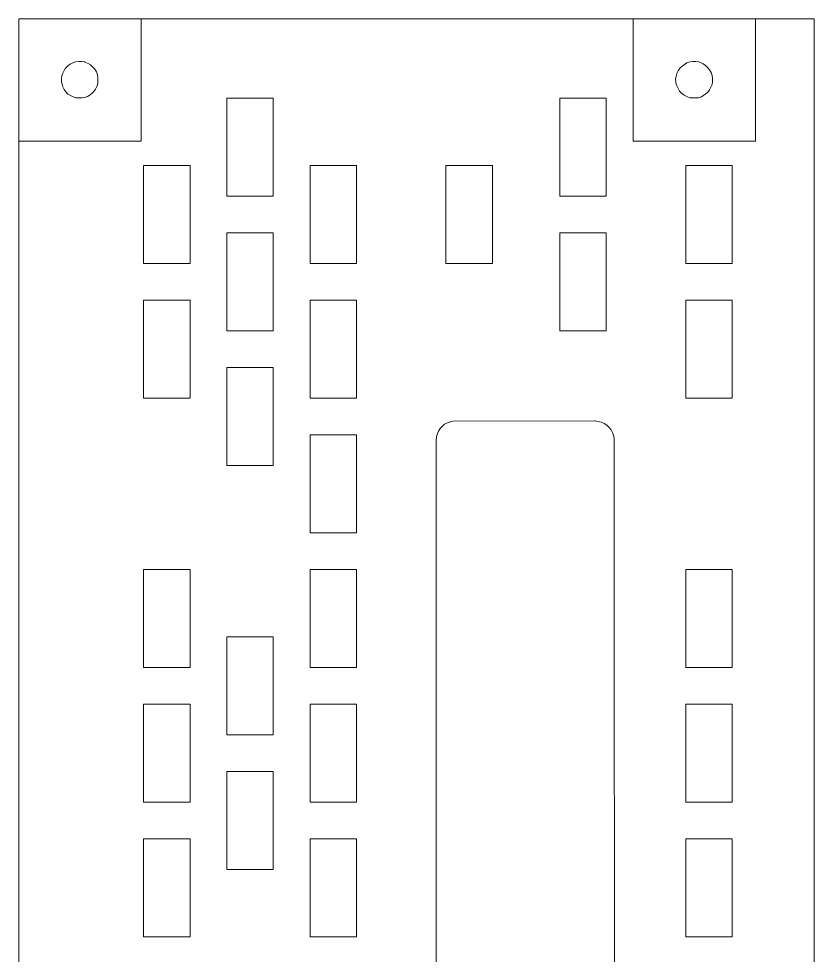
# Model space of a CAD drawing. Header units: millimetres. Extents: x -38 to 1265, y -860 to -429.
# Drawn here: x 420.5 to 485.5, y -596.7 to -520.2 of the extents above; entities that cross this region are included whole.
import ezdxf

# ---------------------------------------------------------------- set-up
doc = ezdxf.new("R2010")
doc.units = ezdxf.units.MM
doc.header["$MEASUREMENT"] = 0
doc.layers.add('layer 1', color=7, linetype='Continuous')

msp = doc.modelspace()

# ---------------------------------------------------------------- linework, layer by layer
at = {"layer": 'layer 1', "color": 230, "lineweight": 9}
for points in [[(430.5125, -520.2375), (430.5125, -520.2375), (420.5125, -520.2375), (420.5125, -520.2375), (420.5125, -520.2375), (420.5125, -530.2375), (420.5125, -530.2375), (420.5125, -530.2375), (430.5125, -530.2375), (430.5125, -530.2375), (430.5125, -530.2375), (430.5125, -520.2375), (430.5125, -520.2375)], [(470.7125, -530.2375), (470.7125, -530.2375), (480.7125, -530.2375), (480.7125, -530.2375), (480.7125, -530.2375), (480.7125, -520.2375), (480.7125, -520.2375), (480.7125, -520.2375), (470.7125, -520.2375), (470.7125, -520.2375), (470.7125, -520.2375), (470.7125, -530.2375), (470.7125, -530.2375)]]:
    msp.add_open_spline(points, degree=3, knots=[0, 0, 0, 0, 0.25, 0.25, 0.25, 0.5, 0.5, 0.5, 0.75, 0.75, 0.75, 1, 1, 1, 1], dxfattribs=at)
at = {"layer": 'layer 1', "color": 250, "lineweight": 9}
for points, knots in [([(420.5125, -750.2375), (420.5125, -750.2375), (485.5125, -750.2375), (485.5125, -750.2375), (485.5125, -750.2375), (485.5125, -520.2375), (485.5125, -520.2375), (485.5125, -520.2375), (420.5125, -520.2375), (420.5125, -520.2375), (420.5125, -520.2375), (420.5125, -750.2375), (420.5125, -750.2375)], [0, 0, 0, 0, 0.25, 0.25, 0.25, 0.5, 0.5, 0.5, 0.75, 0.75, 0.75, 1, 1, 1, 1]), ([(425.8875, -523.7625), (425.8875, -523.7625), (425.6625, -523.7375), (425.6625, -523.7375), (425.6625, -523.7375), (425.4125, -523.7375), (425.4125, -523.7375), (425.4125, -523.7375), (425.1625, -523.7625), (425.1625, -523.7625), (425.1625, -523.7625), (424.9375, -523.8375), (424.9375, -523.8375), (424.9375, -523.8375), (424.7125, -523.9375), (424.7125, -523.9375), (424.7125, -523.9375), (424.5125, -524.0875), (424.5125, -524.0875), (424.5125, -524.0875), (424.3375, -524.2625), (424.3375, -524.2625), (424.3375, -524.2625), (424.2125, -524.4625), (424.2125, -524.4625), (424.2125, -524.4625), (424.1125, -524.6875), (424.1125, -524.6875), (424.1125, -524.6875), (424.0375, -524.9125), (424.0375, -524.9125), (424.0375, -524.9125), (424.0125, -525.1625), (424.0125, -525.1625), (424.0125, -525.1625), (424.0125, -525.4125), (424.0125, -525.4125), (424.0125, -525.4125), (424.0625, -525.5875), (424.0625, -525.5875), (424.0625, -525.5875), (424.1125, -525.7875), (424.1125, -525.7875), (424.1125, -525.7875), (424.2125, -526.0125), (424.2125, -526.0125), (424.2125, -526.0125), (424.3625, -526.2125), (424.3625, -526.2125), (424.3625, -526.2125), (424.5375, -526.3875), (424.5375, -526.3875), (424.5375, -526.3875), (424.7375, -526.5125), (424.7375, -526.5125), (424.7375, -526.5125), (424.9625, -526.6125), (424.9625, -526.6125), (424.9625, -526.6125), (425.1875, -526.6875), (425.1875, -526.6875), (425.1875, -526.6875), (425.4375, -526.7125), (425.4375, -526.7125), (425.4375, -526.7125), (425.6875, -526.7125), (425.6875, -526.7125), (425.6875, -526.7125), (425.9125, -526.6625), (425.9125, -526.6625), (425.9125, -526.6625), (426.1375, -526.5875), (426.1375, -526.5875), (426.1375, -526.5875), (426.3625, -526.4625), (426.3625, -526.4625), (426.3625, -526.4625), (426.5125, -526.3125), (426.5125, -526.3125), (426.5125, -526.3125), (426.6625, -526.1875), (426.6625, -526.1875), (426.6625, -526.1875), (426.7875, -525.9875), (426.7875, -525.9875), (426.7875, -525.9875), (426.8875, -525.7625), (426.8875, -525.7625), (426.8875, -525.7625), (426.9625, -525.5375), (426.9625, -525.5375), (426.9625, -525.5375), (426.9875, -525.2875), (426.9875, -525.2875), (426.9875, -525.2875), (426.9875, -525.0375), (426.9875, -525.0375), (426.9875, -525.0375), (426.9375, -524.8125), (426.9375, -524.8125), (426.9375, -524.8125), (426.8625, -524.5875), (426.8625, -524.5875), (426.8625, -524.5875), (426.7375, -524.3625), (426.7375, -524.3625), (426.7375, -524.3625), (426.5625, -524.1875), (426.5625, -524.1875), (426.5625, -524.1875), (426.3875, -524.0125), (426.3875, -524.0125), (426.3875, -524.0125), (426.1875, -523.8875), (426.1875, -523.8875), (426.1875, -523.8875), (426.0375, -523.8375), (426.0375, -523.8375), (426.0375, -523.8375), (425.9125, -523.7875), (425.9125, -523.7875), (425.9125, -523.7875), (425.8875, -523.7625), (425.8875, -523.7625)], [0, 0, 0, 0, 0.0243902, 0.0243902, 0.0243902, 0.0487805, 0.0487805, 0.0487805, 0.0731707, 0.0731707, 0.0731707, 0.097561, 0.097561, 0.097561, 0.1219512, 0.1219512, 0.1219512, 0.1463415, 0.1463415, 0.1463415, 0.1707317, 0.1707317, 0.1707317, 0.195122, 0.195122, 0.195122, 0.2195122, 0.2195122, 0.2195122, 0.2439024, 0.2439024, 0.2439024, 0.2682927, 0.2682927, 0.2682927, 0.2926829, 0.2926829, 0.2926829, 0.3170732, 0.3170732, 0.3170732, 0.3414634, 0.3414634, 0.3414634, 0.3658537, 0.3658537, 0.3658537, 0.3902439, 0.3902439, 0.3902439, 0.4146341, 0.4146341, 0.4146341, 0.4390244, 0.4390244, 0.4390244, 0.4634146, 0.4634146, 0.4634146, 0.4878049, 0.4878049, 0.4878049, 0.5121951, 0.5121951, 0.5121951, 0.5365854, 0.5365854, 0.5365854, 0.5609756, 0.5609756, 0.5609756, 0.5853659, 0.5853659, 0.5853659, 0.6097561, 0.6097561, 0.6097561, 0.6341463, 0.6341463, 0.6341463, 0.6585366, 0.6585366, 0.6585366, 0.6829268, 0.6829268, 0.6829268, 0.7073171, 0.7073171, 0.7073171, 0.7317073, 0.7317073, 0.7317073, 0.7560976, 0.7560976, 0.7560976, 0.7804878, 0.7804878, 0.7804878, 0.804878, 0.804878, 0.804878, 0.8292683, 0.8292683, 0.8292683, 0.8536585, 0.8536585, 0.8536585, 0.8780488, 0.8780488, 0.8780488, 0.902439, 0.902439, 0.902439, 0.9268293, 0.9268293, 0.9268293, 0.9512195, 0.9512195, 0.9512195, 0.9756098, 0.9756098, 0.9756098, 1, 1, 1, 1]), ([(474.2125, -525.4125), (474.2125, -525.4125), (474.1875, -525.1875), (474.1875, -525.1875), (474.1875, -525.1875), (474.2375, -524.9375), (474.2375, -524.9375), (474.2375, -524.9375), (474.2875, -524.7125), (474.2875, -524.7125), (474.2875, -524.7125), (474.3875, -524.4875), (474.3875, -524.4875), (474.3875, -524.4875), (474.5375, -524.2875), (474.5375, -524.2875), (474.5375, -524.2875), (474.7125, -524.1125), (474.7125, -524.1125), (474.7125, -524.1125), (474.9125, -523.9625), (474.9125, -523.9625), (474.9125, -523.9625), (475.1125, -523.8375), (475.1125, -523.8375), (475.1125, -523.8375), (475.3375, -523.7625), (475.3375, -523.7625), (475.3375, -523.7625), (475.5875, -523.7375), (475.5875, -523.7375), (475.5875, -523.7375), (475.8375, -523.7375), (475.8375, -523.7375), (475.8375, -523.7375), (476.0875, -523.7625), (476.0875, -523.7625), (476.0875, -523.7625), (476.2625, -523.8375), (476.2625, -523.8375), (476.2625, -523.8375), (476.4375, -523.9125), (476.4375, -523.9125), (476.4375, -523.9125), (476.6375, -524.0625), (476.6375, -524.0625), (476.6375, -524.0625), (476.8125, -524.2375), (476.8125, -524.2375), (476.8125, -524.2375), (476.9625, -524.4125), (476.9625, -524.4125), (476.9625, -524.4125), (477.0875, -524.6375), (477.0875, -524.6375), (477.0875, -524.6375), (477.1625, -524.8625), (477.1625, -524.8625), (477.1625, -524.8625), (477.1875, -525.1125), (477.1875, -525.1125), (477.1875, -525.1125), (477.1875, -525.3625), (477.1875, -525.3625), (477.1875, -525.3625), (477.1625, -525.6125), (477.1625, -525.6125), (477.1625, -525.6125), (477.0625, -525.8375), (477.0625, -525.8375), (477.0625, -525.8375), (476.9625, -526.0375), (476.9625, -526.0375), (476.9625, -526.0375), (476.8125, -526.2375), (476.8125, -526.2375), (476.8125, -526.2375), (476.6625, -526.3625), (476.6625, -526.3625), (476.6625, -526.3625), (476.4875, -526.4875), (476.4875, -526.4875), (476.4875, -526.4875), (476.2875, -526.6125), (476.2875, -526.6125), (476.2875, -526.6125), (476.0625, -526.6875), (476.0625, -526.6875), (476.0625, -526.6875), (475.8125, -526.7125), (475.8125, -526.7125), (475.8125, -526.7125), (475.5625, -526.7125), (475.5625, -526.7125), (475.5625, -526.7125), (475.3375, -526.6875), (475.3375, -526.6875), (475.3375, -526.6875), (475.0875, -526.5875), (475.0875, -526.5875), (475.0875, -526.5875), (474.8875, -526.4875), (474.8875, -526.4875), (474.8875, -526.4875), (474.6875, -526.3375), (474.6875, -526.3375), (474.6875, -526.3375), (474.5125, -526.1625), (474.5125, -526.1625), (474.5125, -526.1625), (474.3875, -525.9375), (474.3875, -525.9375), (474.3875, -525.9375), (474.2875, -525.7125), (474.2875, -525.7125), (474.2875, -525.7125), (474.2375, -525.5875), (474.2375, -525.5875), (474.2375, -525.5875), (474.2125, -525.4375), (474.2125, -525.4375), (474.2125, -525.4375), (474.2125, -525.4125), (474.2125, -525.4125)], [0, 0, 0, 0, 0.0243902, 0.0243902, 0.0243902, 0.0487805, 0.0487805, 0.0487805, 0.0731707, 0.0731707, 0.0731707, 0.097561, 0.097561, 0.097561, 0.1219512, 0.1219512, 0.1219512, 0.1463415, 0.1463415, 0.1463415, 0.1707317, 0.1707317, 0.1707317, 0.195122, 0.195122, 0.195122, 0.2195122, 0.2195122, 0.2195122, 0.2439024, 0.2439024, 0.2439024, 0.2682927, 0.2682927, 0.2682927, 0.2926829, 0.2926829, 0.2926829, 0.3170732, 0.3170732, 0.3170732, 0.3414634, 0.3414634, 0.3414634, 0.3658537, 0.3658537, 0.3658537, 0.3902439, 0.3902439, 0.3902439, 0.4146341, 0.4146341, 0.4146341, 0.4390244, 0.4390244, 0.4390244, 0.4634146, 0.4634146, 0.4634146, 0.4878049, 0.4878049, 0.4878049, 0.5121951, 0.5121951, 0.5121951, 0.5365854, 0.5365854, 0.5365854, 0.5609756, 0.5609756, 0.5609756, 0.5853659, 0.5853659, 0.5853659, 0.6097561, 0.6097561, 0.6097561, 0.6341463, 0.6341463, 0.6341463, 0.6585366, 0.6585366, 0.6585366, 0.6829268, 0.6829268, 0.6829268, 0.7073171, 0.7073171, 0.7073171, 0.7317073, 0.7317073, 0.7317073, 0.7560976, 0.7560976, 0.7560976, 0.7804878, 0.7804878, 0.7804878, 0.804878, 0.804878, 0.804878, 0.8292683, 0.8292683, 0.8292683, 0.8536585, 0.8536585, 0.8536585, 0.8780488, 0.8780488, 0.8780488, 0.902439, 0.902439, 0.902439, 0.9268293, 0.9268293, 0.9268293, 0.9512195, 0.9512195, 0.9512195, 0.9756098, 0.9756098, 0.9756098, 1, 1, 1, 1]), ([(437.5125, -526.7375), (437.5125, -526.7375), (437.5125, -526.7375), (437.5125, -526.7375), (437.5125, -526.7375), (441.3125, -526.7375), (441.3125, -526.7375), (441.3125, -526.7375), (441.3125, -534.7125), (441.3125, -534.7125), (441.3125, -534.7125), (441.2875, -534.7375), (441.2875, -534.7375), (441.2875, -534.7375), (437.5125, -534.7375), (437.5125, -534.7375), (437.5125, -534.7375), (437.5125, -534.7125), (437.5125, -534.7125), (437.5125, -534.7125), (437.5125, -526.7375), (437.5125, -526.7375)], [0, 0, 0, 0, 0.1428571, 0.1428571, 0.1428571, 0.2857143, 0.2857143, 0.2857143, 0.4285714, 0.4285714, 0.4285714, 0.5714286, 0.5714286, 0.5714286, 0.7142857, 0.7142857, 0.7142857, 0.8571429, 0.8571429, 0.8571429, 1, 1, 1, 1]), ([(468.5125, -534.7125), (468.5125, -534.7125), (468.4875, -534.7375), (468.4875, -534.7375), (468.4875, -534.7375), (464.7125, -534.7375), (464.7125, -534.7375), (464.7125, -534.7375), (464.7125, -534.7125), (464.7125, -534.7125), (464.7125, -534.7125), (464.7125, -526.7375), (464.7125, -526.7375), (464.7125, -526.7375), (464.7125, -526.7375), (464.7125, -526.7375), (464.7125, -526.7375), (468.5125, -526.7375), (468.5125, -526.7375), (468.5125, -526.7375), (468.5125, -534.7125), (468.5125, -534.7125)], [0, 0, 0, 0, 0.1428571, 0.1428571, 0.1428571, 0.2857143, 0.2857143, 0.2857143, 0.4285714, 0.4285714, 0.4285714, 0.5714286, 0.5714286, 0.5714286, 0.7142857, 0.7142857, 0.7142857, 0.8571429, 0.8571429, 0.8571429, 1, 1, 1, 1]), ([(430.7125, -540.2125), (430.7125, -540.2125), (430.7125, -532.2375), (430.7125, -532.2375), (430.7125, -532.2375), (430.7125, -532.2375), (430.7125, -532.2375), (430.7125, -532.2375), (434.4875, -532.2375), (434.4875, -532.2375), (434.4875, -532.2375), (434.5125, -532.2375), (434.5125, -532.2375), (434.5125, -532.2375), (434.5125, -540.2375), (434.5125, -540.2375), (434.5125, -540.2375), (430.7125, -540.2375), (430.7125, -540.2375), (430.7125, -540.2375), (430.7125, -540.2125), (430.7125, -540.2125)], [0, 0, 0, 0, 0.1428571, 0.1428571, 0.1428571, 0.2857143, 0.2857143, 0.2857143, 0.4285714, 0.4285714, 0.4285714, 0.5714286, 0.5714286, 0.5714286, 0.7142857, 0.7142857, 0.7142857, 0.8571429, 0.8571429, 0.8571429, 1, 1, 1, 1]), ([(448.1125, -540.2375), (448.1125, -540.2375), (444.3125, -540.2375), (444.3125, -540.2375), (444.3125, -540.2375), (444.3125, -540.2125), (444.3125, -540.2125), (444.3125, -540.2125), (444.3125, -532.2375), (444.3125, -532.2375), (444.3125, -532.2375), (444.3125, -532.2375), (444.3125, -532.2375), (444.3125, -532.2375), (448.0875, -532.2375), (448.0875, -532.2375), (448.0875, -532.2375), (448.1125, -532.2375), (448.1125, -532.2375), (448.1125, -532.2375), (448.1125, -540.2375), (448.1125, -540.2375)], [0, 0, 0, 0, 0.1428571, 0.1428571, 0.1428571, 0.2857143, 0.2857143, 0.2857143, 0.4285714, 0.4285714, 0.4285714, 0.5714286, 0.5714286, 0.5714286, 0.7142857, 0.7142857, 0.7142857, 0.8571429, 0.8571429, 0.8571429, 1, 1, 1, 1]), ([(459.2125, -540.2375), (459.2125, -540.2375), (455.4125, -540.2375), (455.4125, -540.2375), (455.4125, -540.2375), (455.4125, -540.2125), (455.4125, -540.2125), (455.4125, -540.2125), (455.4125, -532.2375), (455.4125, -532.2375), (455.4125, -532.2375), (455.4125, -532.2375), (455.4125, -532.2375), (455.4125, -532.2375), (459.1875, -532.2375), (459.1875, -532.2375), (459.1875, -532.2375), (459.2125, -532.2375), (459.2125, -532.2375), (459.2125, -532.2375), (459.2125, -540.2375), (459.2125, -540.2375)], [0, 0, 0, 0, 0.1428571, 0.1428571, 0.1428571, 0.2857143, 0.2857143, 0.2857143, 0.4285714, 0.4285714, 0.4285714, 0.5714286, 0.5714286, 0.5714286, 0.7142857, 0.7142857, 0.7142857, 0.8571429, 0.8571429, 0.8571429, 1, 1, 1, 1]), ([(475.0125, -532.2375), (475.0125, -532.2375), (475.0125, -532.2375), (475.0125, -532.2375), (475.0125, -532.2375), (478.7875, -532.2375), (478.7875, -532.2375), (478.7875, -532.2375), (478.8125, -532.2375), (478.8125, -532.2375), (478.8125, -532.2375), (478.8125, -540.2375), (478.8125, -540.2375), (478.8125, -540.2375), (475.0125, -540.2375), (475.0125, -540.2375), (475.0125, -540.2375), (475.0125, -540.2125), (475.0125, -540.2125), (475.0125, -540.2125), (475.0125, -532.2375), (475.0125, -532.2375)], [0, 0, 0, 0, 0.1428571, 0.1428571, 0.1428571, 0.2857143, 0.2857143, 0.2857143, 0.4285714, 0.4285714, 0.4285714, 0.5714286, 0.5714286, 0.5714286, 0.7142857, 0.7142857, 0.7142857, 0.8571429, 0.8571429, 0.8571429, 1, 1, 1, 1]), ([(441.3125, -545.7125), (441.3125, -545.7125), (441.2875, -545.7375), (441.2875, -545.7375), (441.2875, -545.7375), (437.5125, -545.7375), (437.5125, -545.7375), (437.5125, -545.7375), (437.5125, -545.7125), (437.5125, -545.7125), (437.5125, -545.7125), (437.5125, -537.7375), (437.5125, -537.7375), (437.5125, -537.7375), (437.5125, -537.7375), (437.5125, -537.7375), (437.5125, -537.7375), (441.3125, -537.7375), (441.3125, -537.7375), (441.3125, -537.7375), (441.3125, -545.7125), (441.3125, -545.7125)], [0, 0, 0, 0, 0.1428571, 0.1428571, 0.1428571, 0.2857143, 0.2857143, 0.2857143, 0.4285714, 0.4285714, 0.4285714, 0.5714286, 0.5714286, 0.5714286, 0.7142857, 0.7142857, 0.7142857, 0.8571429, 0.8571429, 0.8571429, 1, 1, 1, 1]), ([(468.4875, -545.7375), (468.4875, -545.7375), (464.7125, -545.7375), (464.7125, -545.7375), (464.7125, -545.7375), (464.7125, -545.7125), (464.7125, -545.7125), (464.7125, -545.7125), (464.7125, -537.7375), (464.7125, -537.7375), (464.7125, -537.7375), (464.7125, -537.7375), (464.7125, -537.7375), (464.7125, -537.7375), (468.5125, -537.7375), (468.5125, -537.7375), (468.5125, -537.7375), (468.5125, -545.7125), (468.5125, -545.7125), (468.5125, -545.7125), (468.4875, -545.7375), (468.4875, -545.7375)], [0, 0, 0, 0, 0.1428571, 0.1428571, 0.1428571, 0.2857143, 0.2857143, 0.2857143, 0.4285714, 0.4285714, 0.4285714, 0.5714286, 0.5714286, 0.5714286, 0.7142857, 0.7142857, 0.7142857, 0.8571429, 0.8571429, 0.8571429, 1, 1, 1, 1]), ([(430.7125, -551.2125), (430.7125, -551.2125), (430.7125, -543.2375), (430.7125, -543.2375), (430.7125, -543.2375), (430.7125, -543.2375), (430.7125, -543.2375), (430.7125, -543.2375), (434.4875, -543.2375), (434.4875, -543.2375), (434.4875, -543.2375), (434.5125, -543.2375), (434.5125, -543.2375), (434.5125, -543.2375), (434.5125, -551.2375), (434.5125, -551.2375), (434.5125, -551.2375), (430.7125, -551.2375), (430.7125, -551.2375), (430.7125, -551.2375), (430.7125, -551.2125), (430.7125, -551.2125)], [0, 0, 0, 0, 0.1428571, 0.1428571, 0.1428571, 0.2857143, 0.2857143, 0.2857143, 0.4285714, 0.4285714, 0.4285714, 0.5714286, 0.5714286, 0.5714286, 0.7142857, 0.7142857, 0.7142857, 0.8571429, 0.8571429, 0.8571429, 1, 1, 1, 1]), ([(448.0875, -543.2375), (448.0875, -543.2375), (448.1125, -543.2375), (448.1125, -543.2375), (448.1125, -543.2375), (448.1125, -551.2375), (448.1125, -551.2375), (448.1125, -551.2375), (444.3125, -551.2375), (444.3125, -551.2375), (444.3125, -551.2375), (444.3125, -551.2125), (444.3125, -551.2125), (444.3125, -551.2125), (444.3125, -543.2375), (444.3125, -543.2375), (444.3125, -543.2375), (444.3125, -543.2375), (444.3125, -543.2375), (444.3125, -543.2375), (448.0875, -543.2375), (448.0875, -543.2375)], [0, 0, 0, 0, 0.1428571, 0.1428571, 0.1428571, 0.2857143, 0.2857143, 0.2857143, 0.4285714, 0.4285714, 0.4285714, 0.5714286, 0.5714286, 0.5714286, 0.7142857, 0.7142857, 0.7142857, 0.8571429, 0.8571429, 0.8571429, 1, 1, 1, 1]), ([(475.0125, -551.2125), (475.0125, -551.2125), (475.0125, -543.2375), (475.0125, -543.2375), (475.0125, -543.2375), (475.0125, -543.2375), (475.0125, -543.2375), (475.0125, -543.2375), (478.7875, -543.2375), (478.7875, -543.2375), (478.7875, -543.2375), (478.8125, -543.2375), (478.8125, -543.2375), (478.8125, -543.2375), (478.8125, -551.2375), (478.8125, -551.2375), (478.8125, -551.2375), (475.0125, -551.2375), (475.0125, -551.2375), (475.0125, -551.2375), (475.0125, -551.2125), (475.0125, -551.2125)], [0, 0, 0, 0, 0.1428571, 0.1428571, 0.1428571, 0.2857143, 0.2857143, 0.2857143, 0.4285714, 0.4285714, 0.4285714, 0.5714286, 0.5714286, 0.5714286, 0.7142857, 0.7142857, 0.7142857, 0.8571429, 0.8571429, 0.8571429, 1, 1, 1, 1]), ([(441.3125, -548.7375), (441.3125, -548.7375), (441.3125, -556.7125), (441.3125, -556.7125), (441.3125, -556.7125), (441.2875, -556.7375), (441.2875, -556.7375), (441.2875, -556.7375), (437.5125, -556.7375), (437.5125, -556.7375), (437.5125, -556.7375), (437.5125, -556.7125), (437.5125, -556.7125), (437.5125, -556.7125), (437.5125, -548.7375), (437.5125, -548.7375), (437.5125, -548.7375), (437.5125, -548.7375), (437.5125, -548.7375), (437.5125, -548.7375), (441.3125, -548.7375), (441.3125, -548.7375)], [0, 0, 0, 0, 0.1428571, 0.1428571, 0.1428571, 0.2857143, 0.2857143, 0.2857143, 0.4285714, 0.4285714, 0.4285714, 0.5714286, 0.5714286, 0.5714286, 0.7142857, 0.7142857, 0.7142857, 0.8571429, 0.8571429, 0.8571429, 1, 1, 1, 1]), ([(469.1875, -612.8375), (469.1875, -612.8375), (469.1625, -554.5125), (469.1625, -554.5125), (469.1625, -554.5125), (469.1125, -554.2625), (469.1125, -554.2625), (469.1125, -554.2625), (469.0375, -554.0375), (469.0375, -554.0375), (469.0375, -554.0375), (468.9125, -553.8125), (468.9125, -553.8125), (468.9125, -553.8125), (468.7375, -553.6125), (468.7375, -553.6125), (468.7375, -553.6125), (468.5625, -553.4375), (468.5625, -553.4375), (468.5625, -553.4375), (468.3375, -553.2875), (468.3375, -553.2875), (468.3375, -553.2875), (468.1125, -553.1875), (468.1125, -553.1875), (468.1125, -553.1875), (467.8625, -553.1375), (467.8625, -553.1375), (467.8625, -553.1375), (467.6125, -553.0875), (467.6125, -553.0875), (467.6125, -553.0875), (467.5625, -553.0875), (467.5625, -553.0875), (467.5625, -553.0875), (456.0125, -553.1125), (456.0125, -553.1125), (456.0125, -553.1125), (455.7875, -553.1625), (455.7875, -553.1625), (455.7875, -553.1625), (455.5375, -553.2375), (455.5375, -553.2375), (455.5375, -553.2375), (455.3125, -553.3625), (455.3125, -553.3625), (455.3125, -553.3625), (455.1125, -553.5375), (455.1125, -553.5375), (455.1125, -553.5375), (454.9375, -553.7125), (454.9375, -553.7125), (454.9375, -553.7125), (454.8125, -553.9375), (454.8125, -553.9375), (454.8125, -553.9375), (454.6875, -554.1625), (454.6875, -554.1625), (454.6875, -554.1625), (454.6375, -554.4125), (454.6375, -554.4125), (454.6375, -554.4125), (454.6125, -554.6625), (454.6125, -554.6625), (454.6125, -554.6625), (454.6125, -554.7125), (454.6125, -554.7125), (454.6125, -554.7125), (454.6125, -613.0125), (454.6125, -613.0125), (454.6125, -613.0125), (454.6625, -613.2625), (454.6625, -613.2625), (454.6625, -613.2625), (454.7625, -613.5125), (454.7625, -613.5125), (454.7625, -613.5125), (454.8875, -613.7375), (454.8875, -613.7375), (454.8875, -613.7375), (455.0375, -613.9375), (455.0375, -613.9375), (455.0375, -613.9375), (455.2125, -614.0875), (455.2125, -614.0875), (455.2125, -614.0875), (455.4375, -614.2375), (455.4375, -614.2375), (455.4375, -614.2375), (455.6625, -614.3375), (455.6625, -614.3375), (455.6625, -614.3375), (455.9125, -614.4125), (455.9125, -614.4125), (455.9125, -614.4125), (456.1625, -614.4375), (456.1625, -614.4375), (456.1625, -614.4375), (456.2125, -614.4375), (456.2125, -614.4375), (456.2125, -614.4375), (467.7625, -614.4375), (467.7625, -614.4375), (467.7625, -614.4375), (468.0125, -614.3875), (468.0125, -614.3875), (468.0125, -614.3875), (468.2375, -614.2875), (468.2375, -614.2875), (468.2375, -614.2875), (468.4625, -614.1625), (468.4625, -614.1625), (468.4625, -614.1625), (468.6625, -614.0125), (468.6625, -614.0125), (468.6625, -614.0125), (468.8375, -613.8125), (468.8375, -613.8125), (468.8375, -613.8125), (468.9875, -613.6125), (468.9875, -613.6125), (468.9875, -613.6125), (469.0875, -613.3875), (469.0875, -613.3875), (469.0875, -613.3875), (469.1375, -613.1875), (469.1375, -613.1875), (469.1375, -613.1875), (469.1875, -612.8375), (469.1875, -612.8375)], [0, 0, 0, 0, 0.0232558, 0.0232558, 0.0232558, 0.0465116, 0.0465116, 0.0465116, 0.0697674, 0.0697674, 0.0697674, 0.0930233, 0.0930233, 0.0930233, 0.1162791, 0.1162791, 0.1162791, 0.1395349, 0.1395349, 0.1395349, 0.1627907, 0.1627907, 0.1627907, 0.1860465, 0.1860465, 0.1860465, 0.2093023, 0.2093023, 0.2093023, 0.2325581, 0.2325581, 0.2325581, 0.255814, 0.255814, 0.255814, 0.2790698, 0.2790698, 0.2790698, 0.3023256, 0.3023256, 0.3023256, 0.3255814, 0.3255814, 0.3255814, 0.3488372, 0.3488372, 0.3488372, 0.372093, 0.372093, 0.372093, 0.3953488, 0.3953488, 0.3953488, 0.4186047, 0.4186047, 0.4186047, 0.4418605, 0.4418605, 0.4418605, 0.4651163, 0.4651163, 0.4651163, 0.4883721, 0.4883721, 0.4883721, 0.5116279, 0.5116279, 0.5116279, 0.5348837, 0.5348837, 0.5348837, 0.5581395, 0.5581395, 0.5581395, 0.5813953, 0.5813953, 0.5813953, 0.6046512, 0.6046512, 0.6046512, 0.627907, 0.627907, 0.627907, 0.6511628, 0.6511628, 0.6511628, 0.6744186, 0.6744186, 0.6744186, 0.6976744, 0.6976744, 0.6976744, 0.7209302, 0.7209302, 0.7209302, 0.744186, 0.744186, 0.744186, 0.7674419, 0.7674419, 0.7674419, 0.7906977, 0.7906977, 0.7906977, 0.8139535, 0.8139535, 0.8139535, 0.8372093, 0.8372093, 0.8372093, 0.8604651, 0.8604651, 0.8604651, 0.8837209, 0.8837209, 0.8837209, 0.9069767, 0.9069767, 0.9069767, 0.9302326, 0.9302326, 0.9302326, 0.9534884, 0.9534884, 0.9534884, 0.9767442, 0.9767442, 0.9767442, 1, 1, 1, 1]), ([(448.0875, -554.2375), (448.0875, -554.2375), (448.1125, -554.2375), (448.1125, -554.2375), (448.1125, -554.2375), (448.1125, -562.2375), (448.1125, -562.2375), (448.1125, -562.2375), (444.3125, -562.2375), (444.3125, -562.2375), (444.3125, -562.2375), (444.3125, -562.2125), (444.3125, -562.2125), (444.3125, -562.2125), (444.3125, -554.2375), (444.3125, -554.2375), (444.3125, -554.2375), (444.3125, -554.2375), (444.3125, -554.2375), (444.3125, -554.2375), (448.0875, -554.2375), (448.0875, -554.2375)], [0, 0, 0, 0, 0.1428571, 0.1428571, 0.1428571, 0.2857143, 0.2857143, 0.2857143, 0.4285714, 0.4285714, 0.4285714, 0.5714286, 0.5714286, 0.5714286, 0.7142857, 0.7142857, 0.7142857, 0.8571429, 0.8571429, 0.8571429, 1, 1, 1, 1]), ([(430.7125, -573.2125), (430.7125, -573.2125), (430.7125, -565.2375), (430.7125, -565.2375), (430.7125, -565.2375), (430.7125, -565.2375), (430.7125, -565.2375), (430.7125, -565.2375), (434.4875, -565.2375), (434.4875, -565.2375), (434.4875, -565.2375), (434.5125, -565.2375), (434.5125, -565.2375), (434.5125, -565.2375), (434.5125, -573.2375), (434.5125, -573.2375), (434.5125, -573.2375), (430.7125, -573.2375), (430.7125, -573.2375), (430.7125, -573.2375), (430.7125, -573.2125), (430.7125, -573.2125)], [0, 0, 0, 0, 0.1428571, 0.1428571, 0.1428571, 0.2857143, 0.2857143, 0.2857143, 0.4285714, 0.4285714, 0.4285714, 0.5714286, 0.5714286, 0.5714286, 0.7142857, 0.7142857, 0.7142857, 0.8571429, 0.8571429, 0.8571429, 1, 1, 1, 1]), ([(448.1125, -565.2375), (448.1125, -565.2375), (448.1125, -573.2375), (448.1125, -573.2375), (448.1125, -573.2375), (444.3125, -573.2375), (444.3125, -573.2375), (444.3125, -573.2375), (444.3125, -573.2125), (444.3125, -573.2125), (444.3125, -573.2125), (444.3125, -565.2375), (444.3125, -565.2375), (444.3125, -565.2375), (444.3125, -565.2375), (444.3125, -565.2375), (444.3125, -565.2375), (448.0875, -565.2375), (448.0875, -565.2375), (448.0875, -565.2375), (448.1125, -565.2375), (448.1125, -565.2375)], [0, 0, 0, 0, 0.1428571, 0.1428571, 0.1428571, 0.2857143, 0.2857143, 0.2857143, 0.4285714, 0.4285714, 0.4285714, 0.5714286, 0.5714286, 0.5714286, 0.7142857, 0.7142857, 0.7142857, 0.8571429, 0.8571429, 0.8571429, 1, 1, 1, 1]), ([(475.0125, -573.2125), (475.0125, -573.2125), (475.0125, -565.2375), (475.0125, -565.2375), (475.0125, -565.2375), (475.0125, -565.2375), (475.0125, -565.2375), (475.0125, -565.2375), (478.7875, -565.2375), (478.7875, -565.2375), (478.7875, -565.2375), (478.8125, -565.2375), (478.8125, -565.2375), (478.8125, -565.2375), (478.8125, -573.2375), (478.8125, -573.2375), (478.8125, -573.2375), (475.0125, -573.2375), (475.0125, -573.2375), (475.0125, -573.2375), (475.0125, -573.2125), (475.0125, -573.2125)], [0, 0, 0, 0, 0.1428571, 0.1428571, 0.1428571, 0.2857143, 0.2857143, 0.2857143, 0.4285714, 0.4285714, 0.4285714, 0.5714286, 0.5714286, 0.5714286, 0.7142857, 0.7142857, 0.7142857, 0.8571429, 0.8571429, 0.8571429, 1, 1, 1, 1]), ([(441.3125, -578.7125), (441.3125, -578.7125), (441.2875, -578.7375), (441.2875, -578.7375), (441.2875, -578.7375), (437.5125, -578.7375), (437.5125, -578.7375), (437.5125, -578.7375), (437.5125, -578.7125), (437.5125, -578.7125), (437.5125, -578.7125), (437.5125, -570.7375), (437.5125, -570.7375), (437.5125, -570.7375), (437.5125, -570.7375), (437.5125, -570.7375), (437.5125, -570.7375), (441.3125, -570.7375), (441.3125, -570.7375), (441.3125, -570.7375), (441.3125, -578.7125), (441.3125, -578.7125)], [0, 0, 0, 0, 0.1428571, 0.1428571, 0.1428571, 0.2857143, 0.2857143, 0.2857143, 0.4285714, 0.4285714, 0.4285714, 0.5714286, 0.5714286, 0.5714286, 0.7142857, 0.7142857, 0.7142857, 0.8571429, 0.8571429, 0.8571429, 1, 1, 1, 1]), ([(430.7125, -584.2125), (430.7125, -584.2125), (430.7125, -576.2375), (430.7125, -576.2375), (430.7125, -576.2375), (430.7125, -576.2375), (430.7125, -576.2375), (430.7125, -576.2375), (434.4875, -576.2375), (434.4875, -576.2375), (434.4875, -576.2375), (434.5125, -576.2375), (434.5125, -576.2375), (434.5125, -576.2375), (434.5125, -584.2375), (434.5125, -584.2375), (434.5125, -584.2375), (430.7125, -584.2375), (430.7125, -584.2375), (430.7125, -584.2375), (430.7125, -584.2125), (430.7125, -584.2125)], [0, 0, 0, 0, 0.1428571, 0.1428571, 0.1428571, 0.2857143, 0.2857143, 0.2857143, 0.4285714, 0.4285714, 0.4285714, 0.5714286, 0.5714286, 0.5714286, 0.7142857, 0.7142857, 0.7142857, 0.8571429, 0.8571429, 0.8571429, 1, 1, 1, 1]), ([(448.0875, -576.2375), (448.0875, -576.2375), (448.1125, -576.2375), (448.1125, -576.2375), (448.1125, -576.2375), (448.1125, -584.2375), (448.1125, -584.2375), (448.1125, -584.2375), (444.3125, -584.2375), (444.3125, -584.2375), (444.3125, -584.2375), (444.3125, -584.2125), (444.3125, -584.2125), (444.3125, -584.2125), (444.3125, -576.2375), (444.3125, -576.2375), (444.3125, -576.2375), (444.3125, -576.2375), (444.3125, -576.2375), (444.3125, -576.2375), (448.0875, -576.2375), (448.0875, -576.2375)], [0, 0, 0, 0, 0.1428571, 0.1428571, 0.1428571, 0.2857143, 0.2857143, 0.2857143, 0.4285714, 0.4285714, 0.4285714, 0.5714286, 0.5714286, 0.5714286, 0.7142857, 0.7142857, 0.7142857, 0.8571429, 0.8571429, 0.8571429, 1, 1, 1, 1]), ([(475.0125, -584.2125), (475.0125, -584.2125), (475.0125, -576.2375), (475.0125, -576.2375), (475.0125, -576.2375), (475.0125, -576.2375), (475.0125, -576.2375), (475.0125, -576.2375), (478.7875, -576.2375), (478.7875, -576.2375), (478.7875, -576.2375), (478.8125, -576.2375), (478.8125, -576.2375), (478.8125, -576.2375), (478.8125, -584.2375), (478.8125, -584.2375), (478.8125, -584.2375), (475.0125, -584.2375), (475.0125, -584.2375), (475.0125, -584.2375), (475.0125, -584.2125), (475.0125, -584.2125)], [0, 0, 0, 0, 0.1428571, 0.1428571, 0.1428571, 0.2857143, 0.2857143, 0.2857143, 0.4285714, 0.4285714, 0.4285714, 0.5714286, 0.5714286, 0.5714286, 0.7142857, 0.7142857, 0.7142857, 0.8571429, 0.8571429, 0.8571429, 1, 1, 1, 1]), ([(441.3125, -589.7125), (441.3125, -589.7125), (441.2875, -589.7375), (441.2875, -589.7375), (441.2875, -589.7375), (437.5125, -589.7375), (437.5125, -589.7375), (437.5125, -589.7375), (437.5125, -589.7125), (437.5125, -589.7125), (437.5125, -589.7125), (437.5125, -581.7375), (437.5125, -581.7375), (437.5125, -581.7375), (437.5125, -581.7375), (437.5125, -581.7375), (437.5125, -581.7375), (441.3125, -581.7375), (441.3125, -581.7375), (441.3125, -581.7375), (441.3125, -589.7125), (441.3125, -589.7125)], [0, 0, 0, 0, 0.1428571, 0.1428571, 0.1428571, 0.2857143, 0.2857143, 0.2857143, 0.4285714, 0.4285714, 0.4285714, 0.5714286, 0.5714286, 0.5714286, 0.7142857, 0.7142857, 0.7142857, 0.8571429, 0.8571429, 0.8571429, 1, 1, 1, 1]), ([(430.7125, -595.2125), (430.7125, -595.2125), (430.7125, -587.2375), (430.7125, -587.2375), (430.7125, -587.2375), (430.7125, -587.2375), (430.7125, -587.2375), (430.7125, -587.2375), (434.4875, -587.2375), (434.4875, -587.2375), (434.4875, -587.2375), (434.5125, -587.2375), (434.5125, -587.2375), (434.5125, -587.2375), (434.5125, -595.2375), (434.5125, -595.2375), (434.5125, -595.2375), (430.7125, -595.2375), (430.7125, -595.2375), (430.7125, -595.2375), (430.7125, -595.2125), (430.7125, -595.2125)], [0, 0, 0, 0, 0.1428571, 0.1428571, 0.1428571, 0.2857143, 0.2857143, 0.2857143, 0.4285714, 0.4285714, 0.4285714, 0.5714286, 0.5714286, 0.5714286, 0.7142857, 0.7142857, 0.7142857, 0.8571429, 0.8571429, 0.8571429, 1, 1, 1, 1]), ([(448.0875, -587.2375), (448.0875, -587.2375), (448.1125, -587.2375), (448.1125, -587.2375), (448.1125, -587.2375), (448.1125, -595.2375), (448.1125, -595.2375), (448.1125, -595.2375), (444.3125, -595.2375), (444.3125, -595.2375), (444.3125, -595.2375), (444.3125, -595.2125), (444.3125, -595.2125), (444.3125, -595.2125), (444.3125, -587.2375), (444.3125, -587.2375), (444.3125, -587.2375), (444.3125, -587.2375), (444.3125, -587.2375), (444.3125, -587.2375), (448.0875, -587.2375), (448.0875, -587.2375)], [0, 0, 0, 0, 0.1428571, 0.1428571, 0.1428571, 0.2857143, 0.2857143, 0.2857143, 0.4285714, 0.4285714, 0.4285714, 0.5714286, 0.5714286, 0.5714286, 0.7142857, 0.7142857, 0.7142857, 0.8571429, 0.8571429, 0.8571429, 1, 1, 1, 1]), ([(475.0125, -595.2125), (475.0125, -595.2125), (475.0125, -587.2375), (475.0125, -587.2375), (475.0125, -587.2375), (475.0125, -587.2375), (475.0125, -587.2375), (475.0125, -587.2375), (478.7875, -587.2375), (478.7875, -587.2375), (478.7875, -587.2375), (478.8125, -587.2375), (478.8125, -587.2375), (478.8125, -587.2375), (478.8125, -595.2375), (478.8125, -595.2375), (478.8125, -595.2375), (475.0125, -595.2375), (475.0125, -595.2375), (475.0125, -595.2375), (475.0125, -595.2125), (475.0125, -595.2125)], [0, 0, 0, 0, 0.1428571, 0.1428571, 0.1428571, 0.2857143, 0.2857143, 0.2857143, 0.4285714, 0.4285714, 0.4285714, 0.5714286, 0.5714286, 0.5714286, 0.7142857, 0.7142857, 0.7142857, 0.8571429, 0.8571429, 0.8571429, 1, 1, 1, 1])]:
    msp.add_open_spline(points, degree=3, knots=knots, dxfattribs=at)

doc.saveas('drawing.dxf')
